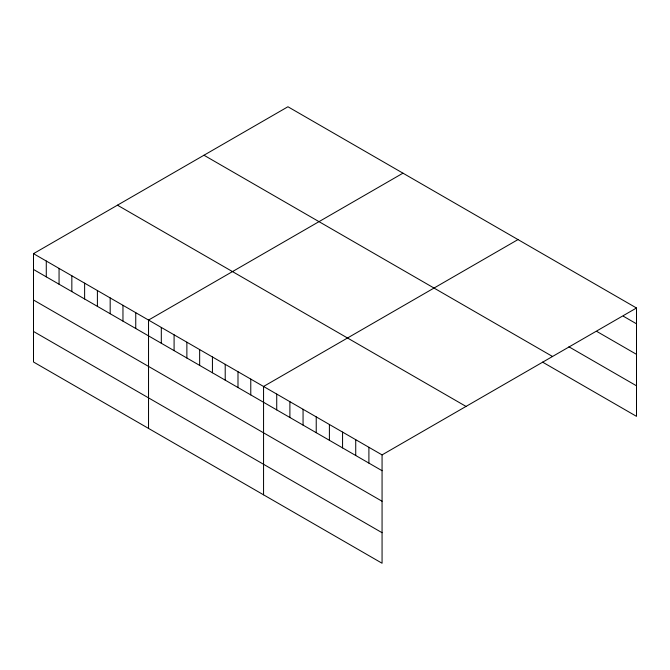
<?xml version="1.0" encoding="UTF-8"?>
<svg xmlns="http://www.w3.org/2000/svg" width="670" height="670" viewBox="0 0 670 670"><rect width="100%" height="100%" fill="white"/><g stroke="black" fill="none" stroke-linecap="round" stroke-linejoin="round"><path stroke-width="1" d="M33.5 253.654L382.067 454.897L382.067 563.244L33.5 362.001L33.5 253.654L287.933 106.756L636.5 307.999L636.5 416.346L542.566 362.118M402.963 173.17L148.531 320.067L148.531 428.406M517.985 239.584L263.553 386.473L263.553 494.82M382.067 454.897L636.5 307.999M623.335 316.207L636.5 323.811M596.995 331.541L636.5 354.346M568.905 346.784L636.5 385.811M203.973 155.231L552.541 356.482M117.459 205.179L466.027 406.422M33.5 269.466L382.067 470.708M33.5 300.001L382.067 501.244M33.5 331.457L382.067 532.709M368.902 447.292L368.902 463.104M355.728 439.696L355.728 455.5M342.563 432.091L342.563 447.895M329.397 424.487L329.397 440.299M316.232 416.882L316.232 432.694M303.058 409.278L303.058 425.09M289.892 401.682L289.892 417.485M276.727 394.077L276.727 409.889M250.773 379.094L250.773 394.906M237.992 371.716L237.992 387.528M225.212 364.338L225.212 380.15M212.432 356.959L212.432 372.763M199.652 349.581L199.652 365.385M186.871 342.203L186.871 358.006M174.091 334.824L174.091 350.628M161.311 327.446L161.311 343.249M135.75 312.689L135.75 328.493M122.962 305.302L122.962 321.114M110.181 297.924L110.181 313.736M97.401 290.546L97.401 306.358M84.621 283.167L84.621 298.979M71.841 275.789L71.841 291.601M59.06 268.41L59.06 284.222M46.28 261.032L46.28 276.844"/></g></svg>
